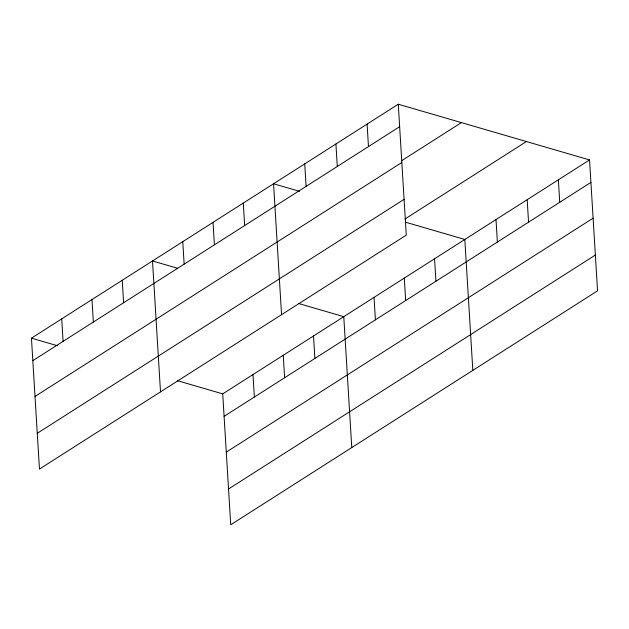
<?xml version="1.0" encoding="UTF-8"?>
<svg xmlns="http://www.w3.org/2000/svg" width="629" height="629" viewBox="0 0 629 629"><rect width="100%" height="100%" fill="white"/><g stroke="black" fill="none" stroke-linecap="round" stroke-linejoin="round"><path stroke-width="0.94" d="M398.275 104.225L406.279 235.128L39.454 469.077L31.45 338.174L398.275 104.225L589.546 159.923L597.55 290.826L230.725 524.775L222.721 393.872L589.546 159.923M32.826 360.653L399.651 126.696M401.499 160.804L461.395 122.6M35.012 396.435L401.837 162.479M37.268 433.295L404.093 199.346M404.99 218.986L526.426 141.541M224.097 416.343L590.922 182.394M226.283 452.125L593.108 218.177M228.539 488.992L595.364 255.044M299.546 191.334L273.552 183.762L281.564 314.673M405.414 222.163L464.823 239.46L472.827 370.371M177.567 268.269L152.501 260.972L160.505 391.875M298.288 303.422L343.772 316.67L351.776 447.573M31.45 338.174L57.443 345.738M177.236 380.624L222.721 393.872M558.363 179.808L559.739 202.286M527.181 199.692L528.557 222.171M496.006 219.576L497.374 242.055M434.56 258.763L435.936 281.242M404.298 278.065L405.674 300.544M367.092 124.11L368.468 146.588M374.035 297.368L375.411 319.846M335.917 143.994L337.293 166.473M304.735 163.878L306.111 186.357M313.509 335.965L314.885 358.444M283.247 355.267L284.623 377.746M243.289 203.065L244.665 225.544M252.984 374.57L254.36 397.048M213.027 222.367L214.403 244.846M182.764 241.67L184.14 264.149M122.238 280.267L123.614 302.746M91.976 299.569L93.351 322.048M61.713 318.872L63.089 341.35"/></g></svg>
